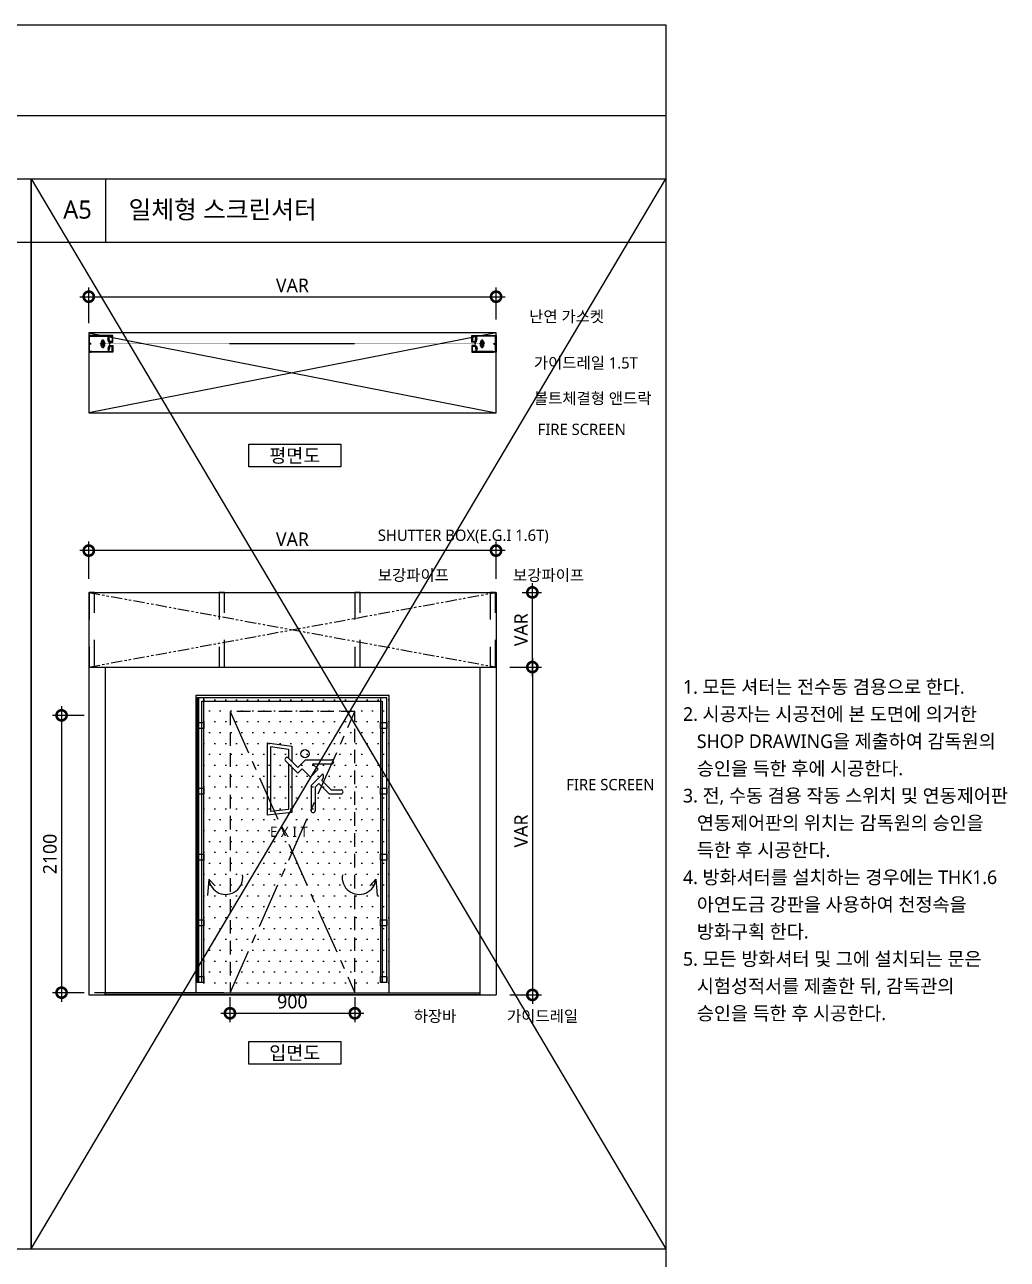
# Model space of a CAD drawing. Extents: x 4650 to 80882, y 2100 to 57300.
# Drawn here: x 59209 to 80882, y 30068 to 57300 of the extents above; entities that cross this region are included whole.
import ezdxf
from ezdxf.enums import TextEntityAlignment as Align

# ---------------------------------------------------------------- set-up
doc = ezdxf.new("R2010")
doc.units = 0
doc.header["$LTSCALE"] = 200
doc.header["$MEASUREMENT"] = 0
doc.header["$PDMODE"] = 2
for name, pattern in [('CENTER2', [1.125, 0.75, -0.125, 0.125, -0.125]), ('CENTERX2', [4, 2.5, -0.5, 0.5, -0.5]), ('DASHED2', [400, 266.666667, -133.333333]), ('HID', [2.3, 1.5, -0.8]), ('HIDDEN', [2, 1, -1]), ('PHANTOM', [2.5, 1.25, -0.25, 0.25, -0.25, 0.25, -0.25])]:
    doc.linetypes.add(name, pattern=pattern)
doc.layers.get('0').update_dxf_attribs({"linetype": 'CONTINUOUS'})
doc.layers.get('DEFPOINTS').update_dxf_attribs({"color": 137, "linetype": 'CONTINUOUS'})
for name, color, linetype in [('AA-FLXK-OPEN', 1, 'CONTINUOUS'), ('DIM', 7, 'CONTINUOUS'), ('ITXT', 3, 'CONTINUOUS'), ('slat 상', 2, 'PHANTOM'), ('SYM', 6, 'CONTINUOUS'), ('SYM-LEAD', 6, 'CONTINUOUS'), ('TEX', 3, 'CONTINUOUS'), ('TEXT', 3, 'CONTINUOUS'), ('TEXT-NOTE', 6, 'CONTINUOUS'), ('받침롤러', 2, 'CONTINUOUS')]:
    doc.layers.add(name, color=color, linetype=linetype)
doc.styles.add('$0$스타일1', font='malgun.ttf')
doc.styles.add('스타일1', font='malgun.ttf')
doc.dimstyles.new('CJA', dxfattribs={"dimscale": 300, "dimtxt": 2.7, "dimasz": 1, "dimexe": 2, "dimexo": 3, "dimgap": 1, "dimtad": 1, "dimdec": 0, "dimzin": 1, "dimdsep": 46, "dimlunit": 6, "dimtxsty": '$0$스타일1', "dimblk": 'CJDOT', "dimcen": 0.09, "dimdle": 1, "dimclrd": 256, "dimclre": 256, "dimclrt": 3, "dimadec": 0, "dimazin": 0, "dimtfac": 1, "dimtdec": 0, "dimtix": 1, "dimtmove": 2, "dimatfit": 3, "dimldrblk": 'CJDOT', "dimfxl": 1, "dimtolj": 1, "dimtzin": 1, "dimarcsym": 0})
pattern_1 = [(315, (4778.8098, 295063.9316), (-0.643467171, -0.643467171), [])]
pattern_2 = [(45, (4778.8098, -194544.9698), (-0.643467171, 0.643467171), [])]

# ---------------------------------------------------------------- blocks, each defined once
blk = doc.blocks.new('_DotSmall')
at = {"color": 0, "linetype": 'ByBlock', "const_width": 0.5}
blk.add_lwpolyline([(-0.0625, 0, 1), (0.0625, 0, 1)], format="xyb", close=True, dxfattribs=at)
blk = doc.blocks.new('*D140')
at = {"layer": 'DEFPOINTS', "color": 0, "transparency": 16777216}
for p in [(60622, 45700), (60622, 44778), (69606, 44778)]:
    blk.add_point(p, dxfattribs=at)
at = {"layer": 'DIM', "color": 7, "lineweight": -2, "transparency": 16777216}
for p, q in [((60622, 45078), (60622, 45900)), ((69606, 45078), (69606, 45900)), ((69806, 45700), (60422, 45700))]:
    blk.add_line(p, q, dxfattribs=at)
at = {"layer": 'DIM', "color": 7, "lineweight": -2, "transparency": 16777216, "xscale": 450, "yscale": 450, "zscale": 450, "rotation": 180}
blk.add_blockref('_DotSmall', (60622, 45700), dxfattribs=at)
at = {"layer": 'DIM', "color": 7, "lineweight": -2, "transparency": 16777216, "xscale": 450, "yscale": 450, "zscale": 450}
blk.add_blockref('_DotSmall', (69606, 45700), dxfattribs=at)
at = {"layer": 'DIM', "color": 3, "transparency": 16777216, "insert": (65114, 45950), "char_height": 300, "attachment_point": 5, "style": '스타일1'}
blk.add_mtext('\\A1;VAR', dxfattribs=at)
blk = doc.blocks.new('CJDOT')
blk.add_line((-2, 0), (2, 0))
at = {"const_width": 0.5}
blk.add_lwpolyline([(-0.25, 0, 1), (0.25, 0, 1)], format="xyb", close=True, dxfattribs=at)
blk = doc.blocks.new('*D141')
at = {"layer": 'DEFPOINTS', "color": 0, "transparency": 16777216}
for p in [(69606, 43131), (69606, 35900), (70406, 35900)]:
    blk.add_point(p, dxfattribs=at)
at = {"layer": 'DIM', "color": 7, "lineweight": -2, "transparency": 16777216}
for p, q in [((70406, 43331), (70406, 35700)), ((69906, 43131), (70606, 43131)), ((69906, 35900), (70606, 35900))]:
    blk.add_line(p, q, dxfattribs=at)
at = {"layer": 'DIM', "color": 7, "lineweight": -2, "transparency": 16777216, "xscale": 450, "yscale": 450, "zscale": 450}
for p, rotation in [((70406, 43131), 90), ((70406, 35900), 270)]:
    blk.add_blockref('_DotSmall', p, dxfattribs=dict(at, rotation=rotation))
at = {"layer": 'DIM', "color": 3, "transparency": 16777216, "insert": (70156, 39515), "char_height": 300, "attachment_point": 5, "rotation": 90, "style": '스타일1'}
blk.add_mtext('\\A1;VAR', dxfattribs=at)
blk = doc.blocks.new('*D68')
at = {"layer": 'DEFPOINTS', "color": 0, "transparency": 16777216}
for p in [(69881, 44778), (70406, 44778), (69881, 43131)]:
    blk.add_point(p, dxfattribs=at)
at = {"layer": 'DIM', "color": 7, "lineweight": -2, "transparency": 16777216}
for p, q in [((70406, 42931), (70406, 44978)), ((70181, 44778), (70606, 44778)), ((70181, 43131), (70606, 43131))]:
    blk.add_line(p, q, dxfattribs=at)
at = {"layer": 'DIM', "color": 7, "lineweight": -2, "transparency": 16777216, "xscale": 450, "yscale": 450, "zscale": 450}
for p, rotation in [((70406, 44778), 90), ((70406, 43131), 270)]:
    blk.add_blockref('_DotSmall', p, dxfattribs=dict(at, rotation=rotation))
at = {"layer": 'DIM', "color": 3, "transparency": 16777216, "insert": (70156, 43954), "char_height": 300, "attachment_point": 5, "rotation": 90, "style": '스타일1'}
blk.add_mtext('\\A1;VAR', dxfattribs=at)
blk = doc.blocks.new('*D142')
at = {"layer": 'DEFPOINTS', "color": 0, "transparency": 16777216}
for p in [(69606, 51300), (60622, 50413), (69606, 50500)]:
    blk.add_point(p, dxfattribs=at)
at = {"layer": 'DIM', "color": 7, "lineweight": -2, "transparency": 16777216}
for p, q in [((60622, 50713), (60622, 51500)), ((69606, 50800), (69606, 51500)), ((60422, 51300), (69806, 51300))]:
    blk.add_line(p, q, dxfattribs=at)
at = {"layer": 'DIM', "color": 7, "lineweight": -2, "transparency": 16777216, "xscale": 450, "yscale": 450, "zscale": 450, "rotation": 180}
blk.add_blockref('_DotSmall', (60622, 51300), dxfattribs=at)
at = {"layer": 'DIM', "color": 7, "lineweight": -2, "transparency": 16777216, "xscale": 450, "yscale": 450, "zscale": 450}
blk.add_blockref('_DotSmall', (69606, 51300), dxfattribs=at)
at = {"layer": 'DIM', "color": 3, "transparency": 16777216, "insert": (65114, 51550), "char_height": 300, "attachment_point": 5, "style": '스타일1'}
blk.add_mtext('\\A1;VAR', dxfattribs=at)
blk = doc.blocks.new('*D69')
at = {"layer": 'DEFPOINTS', "color": 0, "transparency": 16777216}
for p in [(63736, 36149), (66491, 36149), (66491, 35495)]:
    blk.add_point(p, dxfattribs=at)
at = {"layer": 'DIM', "color": 7, "lineweight": -2, "transparency": 16777216}
for p, q in [((63736, 35849), (63736, 35295)), ((66491, 35849), (66491, 35295)), ((63536, 35495), (66691, 35495))]:
    blk.add_line(p, q, dxfattribs=at)
at = {"layer": 'DIM', "color": 7, "lineweight": -2, "transparency": 16777216, "xscale": 450, "yscale": 450, "zscale": 450, "rotation": 180}
blk.add_blockref('_DotSmall', (63736, 35495), dxfattribs=at)
at = {"layer": 'DIM', "color": 7, "lineweight": -2, "transparency": 16777216, "xscale": 450, "yscale": 450, "zscale": 450}
blk.add_blockref('_DotSmall', (66491, 35495), dxfattribs=at)
at = {"layer": 'DIM', "color": 3, "transparency": 16777216, "insert": (65113, 35750), "char_height": 300, "attachment_point": 5, "style": '스타일1'}
blk.add_mtext('\\A1;900', dxfattribs=at)
blk = doc.blocks.new('*D70')
at = {"layer": 'DEFPOINTS', "color": 0, "transparency": 16777216}
for p in [(60822, 42066), (60022, 35949), (60822, 35949)]:
    blk.add_point(p, dxfattribs=at)
at = {"layer": 'DIM', "color": 7, "lineweight": -2, "transparency": 16777216}
for p, q in [((60022, 42266), (60022, 35749)), ((60522, 42066), (59822, 42066)), ((60522, 35949), (59822, 35949))]:
    blk.add_line(p, q, dxfattribs=at)
at = {"layer": 'DIM', "color": 7, "lineweight": -2, "transparency": 16777216, "xscale": 450, "yscale": 450, "zscale": 450}
for p, rotation in [((60022, 42066), 90), ((60022, 35949), 270)]:
    blk.add_blockref('_DotSmall', p, dxfattribs=dict(at, rotation=rotation))
at = {"layer": 'DIM', "color": 3, "transparency": 16777216, "insert": (59766, 39008), "char_height": 300, "attachment_point": 5, "rotation": 90, "style": '스타일1'}
blk.add_mtext('\\A1;2100', dxfattribs=at)
blk = doc.blocks.new('NOTE')
at = {"layer": 'TEXT', "style": '스타일1'}
for s, p in [('1. 모든 셔터는 전수동 겸용으로 한다. ', (303, -836)), ('2. 시공자는 시공전에 본 도면에 의거한', (303, -1316)), ('   SHOP DRAWING을 제출하여 감독원의', (303, -1796)), ('   승인을 득한 후에 시공한다.', (303, -2276)), ('3. 전, 수동 겸용 작동 스위치 및 연동제어판', (303, -2756)), ('   연동제어판의 위치는 감독원의 승인을', (303, -3236)), ('   득한 후 시공한다. ', (303, -3716)), ('4. 방화셔터를 설치하는 경우에는 THK1.6', (303, -4196)), ('   아연도금 강판을 사용하여 천정속을 ', (303, -4676)), ('   방화구획 한다. ', (303, -5156)), ('5. 모든 방화셔터 및 그에 설치되는 문은', (303, -5636)), ('   시험성적서를 제출한 뒤, 감독관의', (303, -6116)), ('   승인을 득한 후 시공한다.', (303, -6596))]:
    blk.add_text(s, height=240, dxfattribs=at).set_placement(p, align=Align.BOTTOM_LEFT)
blk = doc.blocks.new('room-1')
at = {"layer": 'TEXT-NOTE', "color": 6}
for p, q in [((0, 5), (20.29, 5)), ((0, 0), (0, 5)), ((20.29, 5), (20.29, 0)), ((20.29, 0), (0, 0))]:
    blk.add_line(p, q, dxfattribs=at)
at = {"layer": 'TEXT-NOTE', "color": 3, "style": '스타일1'}
blk.add_attdef('실명', text='', height=3, dxfattribs=at).set_placement((10.15, 2.59), align=Align.MIDDLE)

msp = doc.modelspace()

# ---------------------------------------------------------------- hatches: boundary and pattern name
at = {"layer": 'DIM'}
h = msp.add_hatch(dxfattribs=at)
h.set_pattern_fill('DOTS', color=0, scale=151.27584, style=0)
h.set_pattern_definition([(0, (69164.8, 30401.4), (120.075, 240.1504), [0, -240.1504])])
h.paths.add_polyline_path([(67248.7, 42501.3), (62982.8, 42501.3), (62982.8, 35971.8), (67248.7, 35971.8)])
at = {"layer": 'ITXT'}
h = msp.add_hatch(dxfattribs=at)
h.set_pattern_fill('ANSI31', color=256, scale=7.28, angle=180, style=0)
h.set_pattern_definition(pattern_2)
h.paths.add_polyline_path([(60955.9, 50305.7), (60961.9, 50305.7), (60969.2, 50305.7), (60969.2, 50301.8, 0.1072162)])
h.paths.add_polyline_path([(60969.2, 50273.3), (60969.2, 50269.3), (60961.9, 50269.3), (60955.9, 50269.3, 0.1072162)])
h.paths.add_polyline_path([(60925.5, 50269.3), (60919.5, 50269.3, 0.1072162), (60932.8, 50273.3, 0.1072162), (60946.1, 50269.3), (60940.1, 50269.3)])
h.paths.add_polyline_path([(60932.8, 50301.8, 0.1072162), (60919.5, 50305.7), (60925.5, 50305.7), (60940.1, 50305.7), (60946.1, 50305.7, 0.1072162)])
h.paths.add_polyline_path([(60909.7, 50305.7, 0.1072162), (60896.4, 50301.8), (60896.4, 50305.7)])
h.paths.add_polyline_path([(60896.4, 50273.3, 0.1072162), (60909.7, 50269.3), (60903.7, 50269.3), (60896.4, 50269.3)])
h = msp.add_hatch(dxfattribs=at)
h.set_pattern_fill('ANSI31', color=256, scale=7.28, angle=180, style=0)
h.set_pattern_definition(pattern_1)
h.paths.add_polyline_path([(60955.9, 50213.3), (60961.9, 50213.3), (60969.2, 50213.3), (60969.2, 50217.2, -0.1072162)])
h.paths.add_polyline_path([(60969.2, 50245.7), (60969.2, 50249.7), (60961.9, 50249.7), (60955.9, 50249.7, -0.1072162)])
h.paths.add_polyline_path([(60925.5, 50249.7), (60919.5, 50249.7, -0.1072162), (60932.8, 50245.7, -0.1072162), (60946.1, 50249.7), (60940.1, 50249.7)])
h.paths.add_polyline_path([(60932.8, 50217.2, -0.1072162), (60919.5, 50213.3), (60925.5, 50213.3), (60940.1, 50213.3), (60946.1, 50213.3, -0.1072162)])
h.paths.add_polyline_path([(60909.7, 50213.3, -0.1072162), (60896.4, 50217.2), (60896.4, 50213.3)])
h.paths.add_polyline_path([(60896.4, 50245.7, -0.1072162), (60909.7, 50249.7), (60903.7, 50249.7), (60896.4, 50249.7)])
h = msp.add_hatch(dxfattribs=at)
h.set_pattern_fill('ANSI31', color=256, scale=7.28, angle=180, style=0)
h.set_pattern_definition(pattern_2)
h.paths.add_polyline_path([(69272.6, 50305.7), (69266.6, 50305.7), (69259.3, 50305.7), (69259.3, 50301.8, -0.1072162)])
h.paths.add_polyline_path([(69259.3, 50273.3), (69259.3, 50269.3), (69266.6, 50269.3), (69272.6, 50269.3, -0.1072162)])
h.paths.add_polyline_path([(69303, 50269.3), (69309, 50269.3, -0.1072162), (69295.7, 50273.3, -0.1072162), (69282.4, 50269.3), (69288.4, 50269.3)])
h.paths.add_polyline_path([(69295.7, 50301.8, -0.1072162), (69309, 50305.7), (69303, 50305.7), (69288.4, 50305.7), (69282.4, 50305.7, -0.1072162)])
h.paths.add_polyline_path([(69318.8, 50305.7, -0.1072162), (69332.1, 50301.8), (69332.1, 50305.7)])
h.paths.add_polyline_path([(69332.1, 50273.3, -0.1072162), (69318.8, 50269.3), (69324.8, 50269.3), (69332.1, 50269.3)])
h = msp.add_hatch(dxfattribs=at)
h.set_pattern_fill('ANSI31', color=256, scale=7.28, angle=180, style=0)
h.set_pattern_definition(pattern_1)
h.paths.add_polyline_path([(69272.6, 50213.3), (69266.6, 50213.3), (69259.3, 50213.3), (69259.3, 50217.2, 0.1072162)])
h.paths.add_polyline_path([(69259.3, 50245.7), (69259.3, 50249.7), (69266.6, 50249.7), (69272.6, 50249.7, 0.1072162)])
h.paths.add_polyline_path([(69303, 50249.7), (69309, 50249.7, 0.1072162), (69295.7, 50245.7, 0.1072162), (69282.4, 50249.7), (69288.4, 50249.7)])
h.paths.add_polyline_path([(69295.7, 50217.2, 0.1072162), (69309, 50213.3), (69303, 50213.3), (69288.4, 50213.3), (69282.4, 50213.3, 0.1072162)])
h.paths.add_polyline_path([(69318.8, 50213.3, 0.1072162), (69332.1, 50217.2), (69332.1, 50213.3)])
h.paths.add_polyline_path([(69332.1, 50245.7, 0.1072162), (69318.8, 50249.7), (69324.8, 50249.7), (69332.1, 50249.7)])

# ---------------------------------------------------------------- linework, layer by layer
for p, q in [((59350, 30300), (59350, 53900)), ((60622.2, 44778), (60622.2, 35900)), ((60622.2, 44778), (69606.3, 44778)), ((69606.3, 44778), (69606.3, 35900)), ((60622.2, 43130.9), (69606.3, 43130.9)), ((60981.6, 43130.9), (60981.6, 35900)), ((69246.9, 43130.9), (69246.9, 35900)), ((64557.3, 41463.1), (64557.3, 39866)), ((64557.3, 41463.1), (65098.7, 41383.5)), ((64629.9, 41379), (64629.9, 39946.2)), ((64629.9, 41379), (65026.1, 41320.8)), ((65026.1, 41320.8), (65026.1, 41125)), ((65231.7, 40919.3), (65027.2, 41123.9)), ((65098.7, 41383.5), (65098.7, 41052.4)), ((65231.7, 40791), (64963, 41059.7)), ((65026.1, 40996.6), (65026.1, 39985.9)), ((65098.7, 40924), (65098.7, 39920.2)), ((65399.1, 41086.8), (65231.7, 40919.3)), ((65327.6, 40886.9), (65231.7, 40791)), ((65327.6, 40886.9), (65509.5, 40705)), ((65399.1, 41086.8), (65979.7, 41086.8)), ((65509.5, 40705), (65680.2, 40875.7)), ((65559.8, 40996), (65979.7, 40996)), ((65559.8, 40996), (65680.2, 40875.7)), ((65525.8, 40522.3), (65781.5, 40778)), ((65965.5, 40424.5), (65761, 40629.1)), ((65525.8, 40522.3), (65525.8, 39965.1)), ((65616.6, 40484.7), (65696.8, 40564.9)), ((65616.6, 40484.7), (65616.6, 39965.1)), ((65928, 40333.8), (65696.8, 40564.9)), ((65928, 40333.8), (66186.4, 40333.8)), ((65965.5, 40424.5), (66186.4, 40424.5)), ((65098.7, 39920.2), (64557.3, 39866)), ((65026.1, 39985.9), (64629.9, 39946.2)), ((60622.2, 35900), (69606.3, 35900))]:
    msp.add_line(p, q)
at = {"color": 1, "linetype": 'ByBlock'}
for p, q in [((69606.3, 50500), (60622.2, 48742.1)), ((60622.2, 50500), (69606.3, 48742.1))]:
    msp.add_line(p, q, dxfattribs=at)
at = {"color": 1}
for p, q in [((60637.2, 50266.8), (60637.2, 50426.4)), ((60637.2, 50426.4), (61141, 50426.4)), ((61067.1, 50402.2), (61059.5, 50400.5)), ((61059.5, 50400.5), (61079.6, 50305.6)), ((61085.9, 50313.4), (61067.1, 50402.2)), ((61141, 50426.4), (61141, 50357.6)), ((69591.2, 50426.4), (69087.5, 50426.4)), ((69087.5, 50426.4), (69087.5, 50357.6)), ((69142.6, 50313.4), (69161.4, 50402.2)), ((69169, 50400.5), (69148.9, 50305.6)), ((69161.4, 50402.2), (69169, 50400.5)), ((69591.2, 50266.8), (69591.2, 50426.4)), ((61059.5, 50118.4), (61079.6, 50213.4)), ((61093, 50305.6), (61079.6, 50305.6)), ((61093, 50213.4), (61079.6, 50213.4)), ((61141, 50313.4), (61085.9, 50313.4)), ((61141, 50357.6), (61141, 50313.4)), ((69087.5, 50357.6), (69087.5, 50313.4)), ((69087.5, 50313.4), (69142.6, 50313.4)), ((69135.5, 50305.6), (69148.9, 50305.6)), ((69135.5, 50213.4), (69148.9, 50213.4)), ((69169, 50118.4), (69148.9, 50213.4))]:
    msp.add_line(p, q, dxfattribs=at)
at = {"linetype": 'CENTER2'}
for p, q in [((60932.8, 50356.8), (60932.8, 50162.2)), ((69295.7, 50356.8), (69295.7, 50162.2))]:
    msp.add_line(p, q, dxfattribs=at)
at = {"color": 1, "linetype": 'PHANTOM'}
for p, q in [((60622.2, 43130.9), (69606.3, 44778)), ((60622.2, 44778), (69606.3, 43130.9))]:
    msp.add_line(p, q, dxfattribs=at)
at = {"color": 5}
msp.add_line((60981.6, 43130.9), (69246.9, 43130.9), dxfattribs=at)
at = {"ltscale": 0.5}
msp.add_line((60981.6, 43130.9), (69246.9, 43130.9), dxfattribs=at)
at = {"color": 254}
msp.add_line((63601.6, 35949.1), (60749.5, 35949.1), dxfattribs=at)
for points in [[(60622.2, 48742.1), (69606.3, 48742.1), (69606.3, 50500), (60622.2, 50500)], [(60981.6, 35949.1), (69246.9, 35949.1), (69246.9, 35900), (60981.6, 35900)]]:
    msp.add_lwpolyline(points, close=True)
at = {"color": 1}
for points in [[(61072.1, 50315.2, -1), (61056.9, 50311.9), (61042.8, 50378.4), (61050.4, 50380), (61058, 50381.6), (61072.1, 50315.2)], [(69156.4, 50315.2, 1), (69171.6, 50311.9), (69185.7, 50378.4), (69178.1, 50380), (69170.5, 50381.6), (69156.4, 50315.2)], [(61072.1, 50203.8, 1), (61056.9, 50207), (61042.8, 50140.6), (61050.4, 50139), (61058, 50137.4), (61072.1, 50203.8)], [(69156.4, 50203.8, -1), (69171.6, 50207), (69185.7, 50140.6), (69178.1, 50139), (69170.5, 50137.4), (69156.4, 50203.8)]]:
    msp.add_lwpolyline(points, format="xyb", dxfattribs=at)
at = {"color": 1, "linetype": 'HIDDEN', "ltscale": 3}
for points in [[(61050.4, 50380), (61064.5, 50313.6)], [(69178.1, 50380), (69164, 50313.6)], [(61050.4, 50139), (61064.5, 50205.4)], [(69178.1, 50139), (69164, 50205.4)]]:
    msp.add_lwpolyline(points, dxfattribs=at)
at = {"color": 1}
for points in [[(61052.4, 50409.2), (61057.1, 50410.2), (61086.7, 50271), (61081.9, 50270)], [(69176.1, 50409.2), (69171.4, 50410.2), (69141.8, 50271), (69146.6, 50270)], [(61052.4, 50109.8), (61057.1, 50108.8), (61086.7, 50248), (61081.9, 50249)], [(69176.1, 50109.8), (69171.4, 50108.8), (69141.8, 50248), (69146.6, 50249)]]:
    msp.add_lwpolyline(points, close=True, dxfattribs=at)
for points in [[(60685.8, 50092.5), (60685.8, 50092.5), (60637.2, 50092.5), (60637.2, 50252.2)], [(60685.8, 50092.5), (61141, 50092.5), (61141, 50205.6), (61085.9, 50205.6), (61067.1, 50116.8), (61059.5, 50118.4)], [(69542.7, 50092.5), (69087.5, 50092.5), (69087.5, 50205.6), (69142.6, 50205.6), (69161.4, 50116.8), (69169, 50118.4)], [(69542.7, 50092.5), (69542.7, 50092.5), (69591.2, 50092.5), (69591.2, 50252.2)]]:
    msp.add_lwpolyline(points, dxfattribs=at)
msp.add_circle((65391.9, 41220.7), 92.3)
for centre, radius, start, end in [((64995.1, 41091.8), 45.4, 45, 225), ((65979.7, 41041.4), 45.4, 270, 90), ((65690, 40714.7), 111.2, 309.65853, 34.64816), ((66186.4, 40379.2), 45.4, 270, 90), ((65571.2, 39965.1), 45.4, 180, 0)]:
    msp.add_arc(centre, radius, start, end)
at = {"layer": 'AA-FLXK-OPEN'}
for p, q in [((59350, 30300), (73350, 53900)), ((59350, 53900), (73350, 30300))]:
    msp.add_line(p, q, dxfattribs=at)
at = {"layer": 'DIM', "color": 3}
for p, q in [((60622.2, 50259.5), (60670.7, 50259.5)), ((60670.7, 50266.8), (60629.5, 50266.8)), ((60670.7, 50252.2), (60629.5, 50252.2)), ((60670.7, 50259.5), (60670.7, 50266.8)), ((60670.7, 50259.5), (60670.7, 50252.2)), ((69557.8, 50259.5), (69557.8, 50266.8)), ((69557.8, 50266.8), (69599, 50266.8)), ((69606.3, 50259.5), (69557.8, 50259.5)), ((69557.8, 50259.5), (69557.8, 50252.2)), ((69557.8, 50252.2), (69599, 50252.2))]:
    msp.add_line(p, q, dxfattribs=at)
at = {"layer": 'DIM'}
msp.add_line((66479.8, 50261.9), (63724.7, 50261.9), dxfattribs=at)
at = {"layer": 'DIM', "color": 3}
for points in [[(61156.1, 50357.6), (61156.1, 50441.5), (60622.2, 50441.5), (60622.2, 50077.5), (60678, 50077.5)], [(60629.5, 50266.8), (60629.5, 50434.2), (61148.8, 50434.2), (61148.8, 50357.6), (61148.8, 50305.6), (61093, 50305.6), (61093, 50298.3), (61156.1, 50298.3), (61156.1, 50357.6)], [(69072.4, 50357.6), (69072.4, 50441.5), (69606.3, 50441.5), (69606.3, 50077.5), (69550.5, 50077.5)], [(69599, 50266.8), (69599, 50434.2), (69079.7, 50434.2), (69079.7, 50357.6), (69079.7, 50305.6), (69135.5, 50305.6), (69135.5, 50298.3), (69072.4, 50298.3), (69072.4, 50357.6)], [(60678, 50084.8), (60629.5, 50084.8), (60629.5, 50252.2)], [(61093, 50213.4), (61093, 50220.7), (61156.1, 50220.7), (61156.1, 50077.5), (60678, 50077.5)], [(60678, 50084.8), (61148.8, 50084.8), (61148.8, 50213.4), (61093, 50213.4)], [(69135.5, 50213.4), (69135.5, 50220.7), (69072.4, 50220.7), (69072.4, 50077.5), (69550.5, 50077.5)], [(69550.5, 50084.8), (69079.7, 50084.8), (69079.7, 50213.4), (69135.5, 50213.4)], [(69550.5, 50084.8), (69599, 50084.8), (69599, 50252.2)]]:
    msp.add_lwpolyline(points, dxfattribs=at)
at = {"layer": 'ITXT'}
for p, q in [((60881.8, 50269.3), (60925.5, 50269.3)), ((60881.8, 50262), (60881.8, 50269.3)), ((60881.8, 50262), (60983.8, 50262)), ((60881.8, 50262), (60983.8, 50262)), ((60881.8, 50256.9), (60881.8, 50249.7)), ((60983.8, 50256.9), (60881.8, 50256.9)), ((60881.8, 50249.7), (60925.5, 50249.7)), ((60896.4, 50305.7), (60896.4, 50276.6)), ((60896.4, 50305.7), (60925.5, 50305.7)), ((60896.4, 50276.6), (60896.4, 50269.3)), ((60903.7, 50269.3), (60896.4, 50269.3)), ((60903.7, 50249.7), (60896.4, 50249.7)), ((60896.4, 50242.4), (60896.4, 50249.7)), ((60896.4, 50213.3), (60896.4, 50242.4)), ((60896.4, 50213.3), (60925.5, 50213.3)), ((60898.6, 50305.7), (60898.6, 50307.2)), ((60898.6, 50213.3), (60898.6, 50211.8)), ((60900.8, 50309.3), (60900.8, 50310.8)), ((60964.8, 50309.3), (60900.8, 50309.3)), ((60964.8, 50209.6), (60900.8, 50209.6)), ((60900.8, 50209.6), (60900.8, 50208.2)), ((60962.7, 50313), (60903, 50313)), ((60962.7, 50206), (60903, 50206)), ((60940.1, 50305.7), (60925.5, 50305.7)), ((60940.1, 50269.3), (60925.5, 50269.3)), ((60940.1, 50249.7), (60925.5, 50249.7)), ((60940.1, 50213.3), (60925.5, 50213.3)), ((60932.8, 50273.3), (60932.8, 50301.8)), ((60932.8, 50245.7), (60932.8, 50217.2)), ((60961.9, 50305.7), (60940.1, 50305.7)), ((60983.8, 50269.3), (60940.1, 50269.3)), ((60983.8, 50249.7), (60940.1, 50249.7)), ((60961.9, 50213.3), (60940.1, 50213.3)), ((60961.9, 50305.7), (60969.2, 50305.7)), ((60961.9, 50269.3), (60969.2, 50269.3)), ((60961.9, 50249.7), (60969.2, 50249.7)), ((60961.9, 50213.3), (60969.2, 50213.3)), ((60964.8, 50309.3), (60964.8, 50310.8)), ((60964.8, 50209.6), (60964.8, 50208.2)), ((60967, 50305.7), (60967, 50307.2)), ((60967, 50213.3), (60967, 50211.8)), ((60969.2, 50298.4), (60969.2, 50305.7)), ((60969.2, 50298.4), (60969.2, 50276.6)), ((60969.2, 50276.6), (60969.2, 50269.3)), ((60969.2, 50242.4), (60969.2, 50249.7)), ((60969.2, 50220.5), (60969.2, 50242.4)), ((60969.2, 50220.5), (60969.2, 50213.3)), ((60983.7, 50262), (60983.7, 50269.3)), ((60983.7, 50256.9), (60983.7, 50249.7)), ((69244.7, 50269.3), (69288.4, 50269.3)), ((69346.6, 50262), (69244.7, 50262)), ((69346.6, 50262), (69244.7, 50262)), ((69244.7, 50256.9), (69346.6, 50256.9)), ((69244.7, 50249.7), (69288.4, 50249.7)), ((69244.8, 50262), (69244.8, 50269.3)), ((69244.8, 50256.9), (69244.8, 50249.7)), ((69259.3, 50298.4), (69259.3, 50305.7)), ((69266.6, 50305.7), (69259.3, 50305.7)), ((69259.3, 50298.4), (69259.3, 50276.6)), ((69259.3, 50276.6), (69259.3, 50269.3)), ((69266.6, 50269.3), (69259.3, 50269.3)), ((69266.6, 50249.7), (69259.3, 50249.7)), ((69259.3, 50242.4), (69259.3, 50249.7)), ((69259.3, 50220.5), (69259.3, 50242.4)), ((69259.3, 50220.5), (69259.3, 50213.3)), ((69266.6, 50213.3), (69259.3, 50213.3)), ((69261.5, 50305.7), (69261.5, 50307.2)), ((69261.5, 50213.3), (69261.5, 50211.8)), ((69263.6, 50309.3), (69263.6, 50310.8)), ((69263.6, 50309.3), (69327.7, 50309.3)), ((69263.6, 50209.6), (69327.7, 50209.6)), ((69263.6, 50209.6), (69263.6, 50208.2)), ((69265.8, 50313), (69325.5, 50313)), ((69265.8, 50206), (69325.5, 50206)), ((69266.6, 50305.7), (69288.4, 50305.7)), ((69266.6, 50213.3), (69288.4, 50213.3)), ((69288.4, 50305.7), (69303, 50305.7)), ((69288.4, 50269.3), (69303, 50269.3)), ((69288.4, 50249.7), (69303, 50249.7)), ((69288.4, 50213.3), (69303, 50213.3)), ((69295.7, 50273.3), (69295.7, 50301.8)), ((69295.7, 50245.7), (69295.7, 50217.2)), ((69332.1, 50305.7), (69303, 50305.7)), ((69346.6, 50269.3), (69303, 50269.3)), ((69346.6, 50249.7), (69303, 50249.7)), ((69332.1, 50213.3), (69303, 50213.3)), ((69324.8, 50269.3), (69332.1, 50269.3)), ((69324.8, 50249.7), (69332.1, 50249.7)), ((69327.7, 50309.3), (69327.7, 50310.8)), ((69327.7, 50209.6), (69327.7, 50208.2)), ((69329.9, 50305.7), (69329.9, 50307.2)), ((69329.9, 50213.3), (69329.9, 50211.8)), ((69332.1, 50305.7), (69332.1, 50276.6)), ((69332.1, 50276.6), (69332.1, 50269.3)), ((69332.1, 50242.4), (69332.1, 50249.7)), ((69332.1, 50213.3), (69332.1, 50242.4)), ((69346.6, 50262), (69346.6, 50269.3)), ((69346.6, 50256.9), (69346.6, 50249.7)), ((62981.3, 42501.3), (62981.3, 35949.1)), ((67245.7, 42502.8), (62982.8, 42502.8)), ((67247.2, 35949.1), (67247.2, 42501.3)), ((63272.5, 38456.3), (63244.2, 38095.6)), ((63272.5, 38456.3), (63409.5, 38302.1)), ((66956, 38456.3), (66819, 38302.1)), ((66956, 38456.3), (66984.3, 38095.6))]:
    msp.add_line(p, q, dxfattribs=at)
at = {"layer": 'ITXT', "color": 1, "linetype": 'DASHED2'}
for p, q in [((63044.1, 42455.2), (63044.1, 36176)), ((63111.9, 42378), (63111.9, 36176)), ((63113.4, 42379.5), (67095.2, 42379.5)), ((67096.7, 42378), (67096.7, 36176))]:
    msp.add_line(p, q, dxfattribs=at)
at = {"layer": 'ITXT', "linetype": 'HID'}
for p, q in [((66490.9, 42151.4), (63737.6, 42151.4)), ((63737.6, 42151.4), (63737.6, 35949.1)), ((66490.9, 35949.1), (66490.9, 42151.4))]:
    msp.add_line(p, q, dxfattribs=at)
at = {"layer": 'ITXT', "color": 1, "linetype": 'CENTERX2', "ltscale": 2}
for p, q in [((63737.6, 35949.1), (66490.9, 42151.4)), ((63737.6, 42151.4), (66490.9, 35949.1))]:
    msp.add_line(p, q, dxfattribs=at)
at = {"layer": 'ITXT', "color": 1, "linetype": 'DASHED2'}
for points in [[(67199.8, 36176), (67199.8, 42453.7), (67198.3, 42455.2), (63017.7, 42455.2), (63016.2, 42453.7), (63016.2, 36176)], [(63161.9, 36176), (63161.9, 42455.2)], [(67054, 42455.2), (67054, 36176)]]:
    msp.add_lwpolyline(points, dxfattribs=at)
for points in [[(63016.2, 41909.3), (63161.9, 41909.3), (63161.9, 41776.6), (63016.2, 41776.6)], [(67054, 41909.3), (67199.8, 41909.3), (67199.8, 41776.6), (67054, 41776.6)], [(63016.2, 40457.1), (63161.9, 40457.1), (63161.9, 40324.4), (63016.2, 40324.4)], [(67054, 40457.1), (67199.8, 40457.1), (67199.8, 40324.4), (67054, 40324.4)], [(63016.2, 39004.8), (63161.9, 39004.8), (63161.9, 38872.1), (63016.2, 38872.1)], [(67054, 39004.8), (67199.8, 39004.8), (67199.8, 38872.1), (67054, 38872.1)], [(63016.2, 37552.6), (63161.9, 37552.6), (63161.9, 37419.9), (63016.2, 37419.9)], [(67054, 37552.6), (67199.8, 37552.6), (67199.8, 37419.9), (67054, 37419.9)], [(63016.2, 36309), (63161.9, 36309), (63161.9, 36176.3), (63016.2, 36176.3)], [(67054, 36309), (67199.8, 36309), (67199.8, 36176.3), (67054, 36176.3)]]:
    msp.add_lwpolyline(points, close=True, dxfattribs=at)
at = {"layer": 'ITXT'}
for centre, radius, start, end in [((60912.2, 50273.1), 32.7, 85.71895, 118.75967), ((60912.2, 50302), 32.7, 241.24033, 274.28105), ((60912.2, 50217), 32.7, 85.71895, 118.75967), ((60912.2, 50245.9), 32.7, 241.24033, 274.28105), ((60900.8, 50307.2), 2.18, 90, 180), ((60900.8, 50211.8), 2.18, 180, 270), ((60903, 50310.8), 2.18, 90, 180), ((60903, 50208.2), 2.18, 180, 270), ((60932.8, 50313), 29.1, 0, 180), ((60932.8, 50206), 29.1, 180, 0), ((60917.1, 50273.1), 32.7, 61.24033, 94.28105), ((60917.1, 50302), 32.7, 265.71895, 298.75967), ((60917.1, 50217), 32.7, 61.24033, 94.28105), ((60917.1, 50245.9), 32.7, 265.71895, 298.75967), ((60948.6, 50273.1), 32.7, 85.71895, 118.75967), ((60948.6, 50302), 32.7, 241.24033, 274.28105), ((60948.6, 50217), 32.7, 85.71895, 118.75967), ((60948.6, 50245.9), 32.7, 241.24033, 274.28105), ((60953.5, 50273.1), 32.7, 61.24033, 94.28105), ((60953.5, 50302), 32.7, 265.71895, 298.75967), ((60953.5, 50217), 32.7, 61.24033, 94.28105), ((60953.5, 50245.9), 32.7, 265.71895, 298.75967), ((60962.7, 50310.8), 2.18, 0, 90), ((60962.7, 50208.2), 2.18, 270, 0), ((60964.8, 50307.2), 2.18, 0, 90), ((60964.8, 50211.8), 2.18, 270, 0), ((69275, 50273.1), 32.7, 85.71895, 118.75967), ((69275, 50302), 32.7, 241.24033, 274.28105), ((69275, 50217), 32.7, 85.71895, 118.75967), ((69275, 50245.9), 32.7, 241.24033, 274.28105), ((69263.6, 50307.2), 2.18, 90, 180), ((69263.6, 50211.8), 2.18, 180, 270), ((69265.8, 50310.8), 2.18, 90, 180), ((69265.8, 50208.2), 2.18, 180, 270), ((69295.7, 50313), 29.1, 0, 180), ((69295.7, 50206), 29.1, 180, 0), ((69279.9, 50273.1), 32.7, 61.24033, 94.28105), ((69279.9, 50302), 32.7, 265.71895, 298.75967), ((69279.9, 50217), 32.7, 61.24033, 94.28105), ((69279.9, 50245.9), 32.7, 265.71895, 298.75967), ((69311.4, 50273.1), 32.7, 85.71895, 118.75967), ((69311.4, 50302), 32.7, 241.24033, 274.28105), ((69311.4, 50217), 32.7, 85.71895, 118.75967), ((69311.4, 50245.9), 32.7, 241.24033, 274.28105), ((69316.3, 50273.1), 32.7, 61.24033, 94.28105), ((69316.3, 50302), 32.7, 265.71895, 298.75967), ((69316.3, 50217), 32.7, 61.24033, 94.28105), ((69316.3, 50245.9), 32.7, 265.71895, 298.75967), ((69325.5, 50310.8), 2.18, 0, 90), ((69325.5, 50208.2), 2.18, 270, 0), ((69327.7, 50307.2), 2.18, 0, 90), ((69327.7, 50211.8), 2.18, 270, 0), ((63644.2, 38488.8), 373.2, 184.98782, 8.62266), ((66584.3, 38488.8), 373.2, 171.37734, 355.01218)]:
    msp.add_arc(centre, radius, start, end, dxfattribs=at)
at = {"layer": 'slat 상', "linetype": 'HIDDEN', "ltscale": 3}
for points in [[(60632.1, 43130.9), (60751.9, 43130.9), (60751.9, 44778), (60632.1, 44778)], [(63497.1, 43130.9), (63616.9, 43130.9), (63616.9, 44778), (63497.1, 44778)], [(66491.8, 43130.9), (66611.6, 43130.9), (66611.6, 44778), (66491.8, 44778)], [(69473.9, 43130.9), (69593.7, 43130.9), (69593.7, 44778), (69473.9, 44778)]]:
    msp.add_lwpolyline(points, close=True, dxfattribs=at)
at = {"layer": 'SYM-LEAD'}
for points in [[(69164.1, 50375.3, 0, 100, 0), (69418.3, 50534.5, 0, 0, 0), (69872.6, 50818.9, 0, 0, 0), (70272.6, 50818.9, 0, 0, 0)], [(68938.9, 50214, 0, 100, 0), (68938.9, 49914.8, 0, 0, 0), (68938.9, 48329.1, 0, 0, 0), (70376.9, 48329.1, 0, 0, 0)], [(69351.7, 50236.2, 0, 100, 0), (69488, 49969.8, 0, 0, 0), (69976.9, 49013.9, 0, 0, 0), (70376.9, 49013.9, 0, 0, 0)], [(69508.4, 50118.8, 0, 100, 0), (69748.5, 49953.3, 0, 0, 0), (69976.9, 49795.8, 0, 0, 0), (70376.9, 49795.8, 0, 0, 0)], [(65114.2, 44778, 0, 100, 0), (65342.4, 44970, 0, 0, 0), (66558.4, 45993.3, 0, 0, 0), (66935, 45993.3, 0, 0, 0)], [(66551.7, 44570.1, 0, 100, 0), (66551.7, 44869.3, 0, 0, 0), (66551.7, 45113.1, 0, 0, 0), (66935, 45113.1, 0, 0, 0)], [(69533.8, 44567.7, 0, 100, 0), (69533.8, 44867, 0, 0, 0), (69533.8, 45110.8, 0, 0, 0), (69917, 45110.8, 0, 0, 0)], [(67618.6, 40493.2, 0, 100, 0), (67917.9, 40493.2, 0, 0, 0), (70998.8, 40493.2, 0, 0, 0)], [(69400.8, 36290.9, 0, 100, 0), (69400.8, 35991.7, 0, 0, 0), (69400.8, 35385.9, 0, 0, 0), (69784.1, 35385.9, 0, 0, 0)], [(67343, 35928.9, 0, 100, 0), (67343, 35629.7, 0, 0, 0), (67343, 35385.9, 0, 0, 0), (67726.3, 35385.9, 0, 0, 0)]]:
    msp.add_lwpolyline(points, format="xyseb", dxfattribs=at)
at = {"layer": 'TEX', "color": 7}
for p, q in [((59350, 53900), (59350, 30300)), ((73350, 53900), (73350, 30300))]:
    msp.add_line(p, q, dxfattribs=at)
at = {"layer": 'TEX', "color": 6}
msp.add_lwpolyline([(4650, 57300), (73350, 57300), (73350, 2100), (4650, 2100)], close=True, dxfattribs=at)
for points in [[(4650, 55300), (73350, 55300)], [(4650, 30300), (73350, 30300)]]:
    msp.add_lwpolyline(points, dxfattribs=at)
at = {"layer": 'TEX', "color": 7}
for points in [[(4650, 53900), (73350, 53900)], [(61000, 52500), (61000, 53900)], [(4650, 52500), (73350, 52500)]]:
    msp.add_lwpolyline(points, dxfattribs=at)
at = {"layer": '받침롤러', "const_width": 3.4}
msp.add_lwpolyline([(69362.2, 50259.5), (60865.8, 50259.5)], dxfattribs=at)

# ---------------------------------------------------------------- block references
at = {"layer": 'SYM', "xscale": 1.25, "yscale": 1.25, "zscale": 1.25}
msp.add_blockref('NOTE', (73350, 43500), dxfattribs=at)
at = {"layer": 'TEXT-NOTE'}
ref = msp.add_blockref('room-1', (64151.6, 47547.8), dxfattribs=dict(at, xscale=100, yscale=100, zscale=100))
ref.add_attrib('실명', '평면도', dxfattribs={"color": 3, "height": 300, "style": '스타일1'}).set_placement((65166.4, 47797.8), align=Align.MIDDLE)
ref = msp.add_blockref('room-1', (64151.6, 34375.7), dxfattribs=dict(at, xscale=100, yscale=100, zscale=100))
ref.add_attrib('실명', '입면도', dxfattribs={"color": 3, "height": 300, "style": '스타일1'}).set_placement((65166.4, 34625.7), align=Align.MIDDLE)

# ---------------------------------------------------------------- texts
at = {"layer": 'DIM', "style": '스타일1'}
msp.add_text('E X I T', height=228.73, dxfattribs=at).set_placement((64616.2, 39385.4))
at = {"layer": 'TEXT', "style": '스타일1'}
msp.add_text('A5', height=400, dxfattribs=at).set_placement((60373.9, 53022.3), align=Align.CENTER)
for s, height, p in [('일체형 스크린셔터', 400, (61500, 53022.3)), ('난연 가스켓', 250, (70335.1, 50739.2)), ('가이드레일 1.5T', 250, (70439.4, 49716.1)), ('볼트체결형 앤드락', 250, (70439.4, 48934.2)), (' FIRE SCREEN ', 250, (70439.4, 48249.4)), ('SHUTTER BOX(E.G.I 1.6T)', 250, (66997.4, 45913.6)), ('보강파이프', 250, (66997.4, 45033.4)), ('보강파이프', 250, (69979.5, 45031.1)), (' FIRE SCREEN ', 250, (71070.1, 40413.4)), ('하장바', 250, (67788.8, 35306.1)), ('가이드레일', 250, (69846.5, 35306.1))]:
    msp.add_text(s, height=height, dxfattribs=at).set_placement(p)

# ---------------------------------------------------------------- dimensions: what is measured, and where the dimension line sits
at = {"layer": 'DIM'}
for base, p1, p2, text, picture, middle in [((69606.3, 51300), (60622.2, 50413.2), (69606.3, 50500), 'VAR', '*D142', (65114.2, 51550)), ((60622.2, 45700), (69606.3, 44778), (60622.2, 44778), 'VAR', '*D140', (65114.2, 45950)), ((66490.9, 35494.6), (63735.7, 36149.1), (66490.9, 36149.1), '900', '*D69', (65113.3, 35749.6))]:
    dim = msp.add_linear_dim(base=base, p1=p1, p2=p2, text=text, dimstyle='CJA', override={"dimscale": 100, "dimtxt": 3, "dimasz": 4.5, "dimtxsty": '스타일1', "dimblk1": 'DotSmall', "dimblk2": 'DotSmall', "dimsah": 1, "dimdle": 2, "dimclrd": 7, "dimclre": 7}, dxfattribs=at)
    dim.commit()
    dim.dimension.update_dxf_attribs({"geometry": picture, "text_midpoint": middle})
for base, p1, p2, text, picture, middle in [((70406.3, 44778), (69881, 43130.9), (69881, 44778), 'VAR', '*D68', (70156.3, 43954.4)), ((70406.3, 35900), (69606.3, 43130.9), (69606.3, 35900), 'VAR', '*D141', (70156.3, 39515.4)), ((60022.2, 35949.1), (60822.2, 42066.1), (60822.2, 35949.1), '2100', '*D70', (59766.4, 39007.6))]:
    dim = msp.add_linear_dim(base=base, p1=p1, p2=p2, angle=90, text=text, dimstyle='CJA', override={"dimscale": 100, "dimtxt": 3, "dimasz": 4.5, "dimtxsty": '스타일1', "dimblk1": 'DotSmall', "dimblk2": 'DotSmall', "dimsah": 1, "dimdle": 2, "dimclrd": 7, "dimclre": 7}, dxfattribs=at)
    dim.commit()
    dim.dimension.update_dxf_attribs({"geometry": picture, "text_midpoint": middle})

doc.saveas('drawing.dxf')
